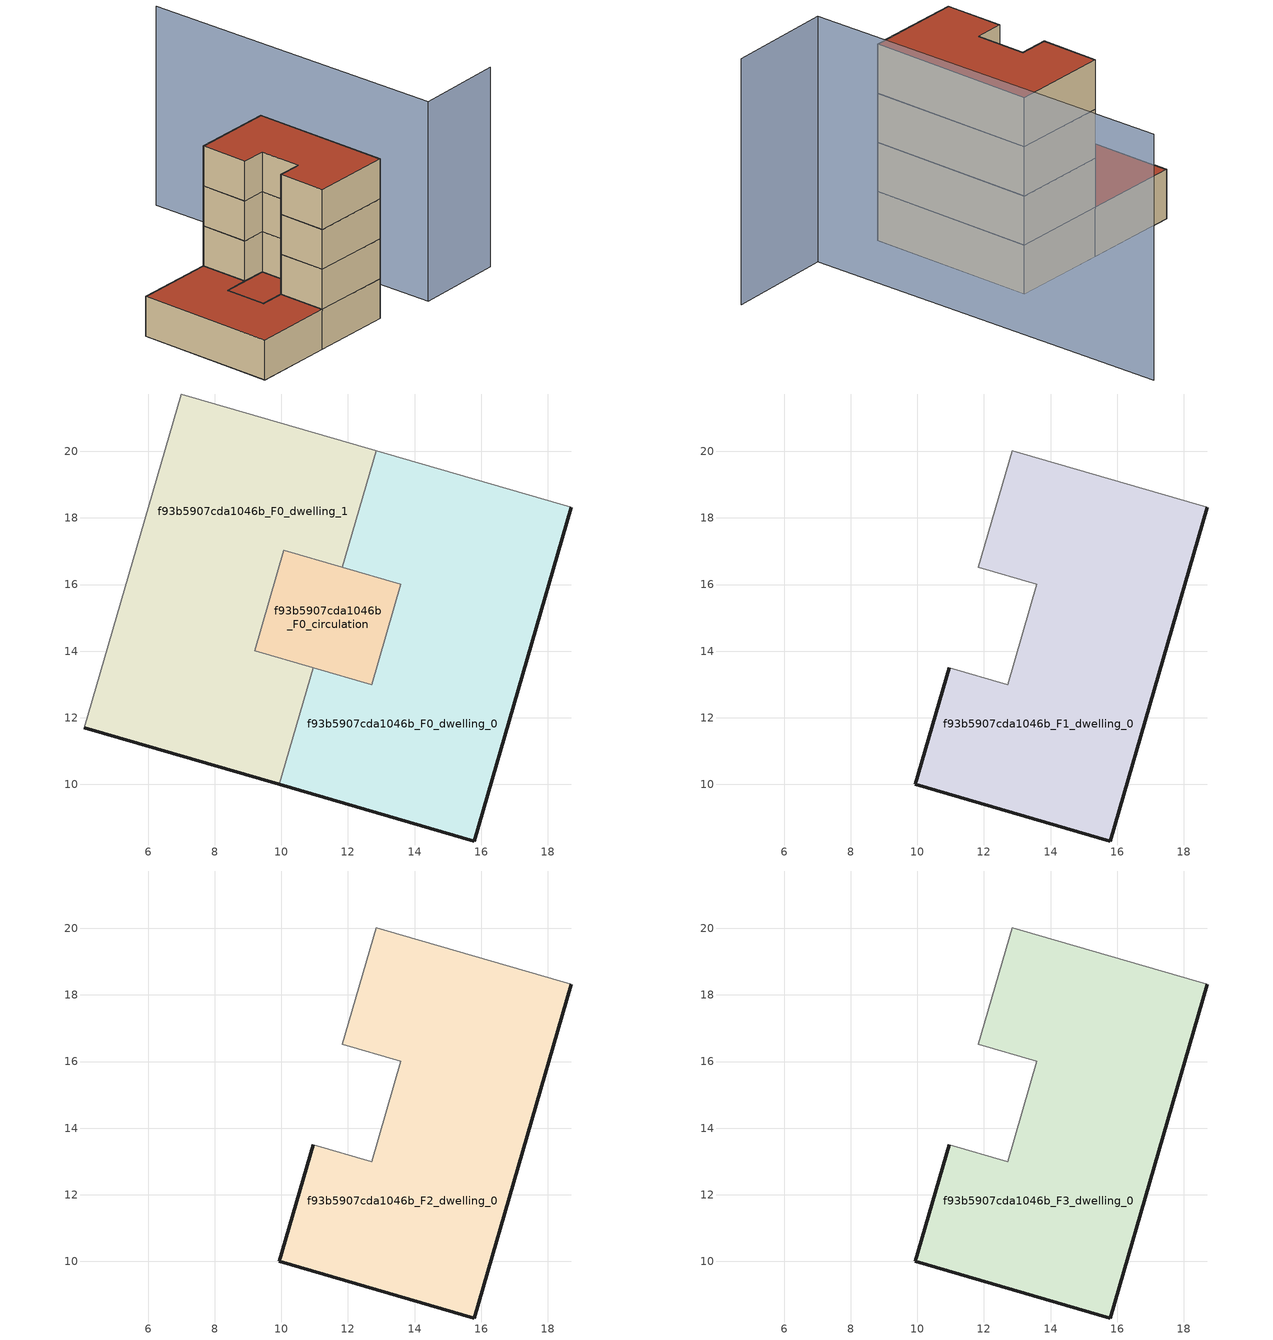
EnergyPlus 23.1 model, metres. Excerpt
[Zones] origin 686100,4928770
f93b5907cda1046b_F0_dwelling_0
 floor ground (EU_floor_Construction): 15.79,8.3 18.7,18.33 12.85,20.03 11.83,16.51 13.58,16 12.71,13 10.96,13.51 9.94,10 z0
 wall outside (EU_wall_Construction): 18.7,18.33 15.79,8.3 9.94,10 z0:3
 wall adiabatic (EU_wall_Construction): 10.96,13.51 12.71,13 / 13.58,16 11.83,16.51 12.85,20.03 18.7,18.33 z0:3
 wall to f93b5907cda1046b_F0_circulation (EU_wall_Construction): 12.71,13 13.58,16 z0:3
 wall to f93b5907cda1046b_F0_dwelling_1 (EU_wall_Construction): 9.94,10 10.96,13.51 z0:3
f93b5907cda1046b_F0_dwelling_1
 floor ground (EU_floor_Construction): 9.94,10 10.96,13.51 9.2,14.02 10.07,17.03 11.83,16.51 12.85,20.03 7,21.72 4.09,11.7 z0
 wall outside (EU_wall_Construction): 9.94,10 4.09,11.7 z0:3
 wall adiabatic (EU_wall_Construction): 9.2,14.02 10.96,13.51 / 4.09,11.7 7,21.72 12.85,20.03 11.83,16.51 10.07,17.03 z0:3
 wall to f93b5907cda1046b_F0_circulation (EU_wall_Construction): 10.07,17.03 9.2,14.02 z0:3
 roof outside (EU_roof_Construction): 12.85,20.03 11.83,16.51 10.07,17.03 9.2,14.02 10.96,13.51 9.94,10 4.09,11.7 7,21.72 z3
f93b5907cda1046b_F0_circulation
 floor ground (EU_floor_Construction): 12.71,13 13.58,16 10.07,17.03 9.2,14.02 z0
 wall adiabatic (EU_wall_Construction): 12.71,13 9.2,14.02 / 10.07,17.03 13.58,16 z0:3
 roof outside (EU_roof_Construction): 13.58,16 12.71,13 9.2,14.02 10.07,17.03 z3
f93b5907cda1046b_F1_dwelling_0
 floor to f93b5907cda1046b_F0_dwelling_0 (EU_floor_Construction): 15.79,8.3 18.7,18.33 12.85,20.03 11.83,16.51 13.58,16 12.71,13 10.96,13.51 9.94,10 z3
 wall outside (EU_wall_Construction): 18.7,18.33 15.79,8.3 9.94,10 10.96,13.51 z3:6
 wall adiabatic (EU_wall_Construction): 10.96,13.51 12.71,13 13.58,16 11.83,16.51 12.85,20.03 18.7,18.33 z3:6
f93b5907cda1046b_F2_dwelling_0
 floor to f93b5907cda1046b_F1_dwelling_0 (EU_floor_Construction): 15.79,8.3 18.7,18.33 12.85,20.03 11.83,16.51 13.58,16 12.71,13 10.96,13.51 9.94,10 z6
 wall outside (EU_wall_Construction): 18.7,18.33 15.79,8.3 9.94,10 10.96,13.51 z6:9
 wall adiabatic (EU_wall_Construction): 10.96,13.51 12.71,13 13.58,16 11.83,16.51 12.85,20.03 18.7,18.33 z6:9
f93b5907cda1046b_F3_dwelling_0
 floor to f93b5907cda1046b_F2_dwelling_0 (EU_floor_Construction): 15.79,8.3 18.7,18.33 12.85,20.03 11.83,16.51 13.58,16 12.71,13 10.96,13.51 9.94,10 z9
 wall outside (EU_wall_Construction): 18.7,18.33 15.79,8.3 9.94,10 10.96,13.51 z9:12
 wall adiabatic (EU_wall_Construction): 10.96,13.51 12.71,13 13.58,16 11.83,16.51 12.85,20.03 18.7,18.33 z9:12
 roof outside (EU_roof_Construction): 18.7,18.33 15.79,8.3 9.94,10 10.96,13.51 12.71,13 13.58,16 11.83,16.51 12.85,20.03 z12
shading: 25.99,4.62 19.5,6.36 / 19.5,6.36 25.6,29.01 z0:15
[Building]
EU S2 Campaign: North Axis=0; Terrain=City; Solar Distribution=FullExterior
[Site:Location]
Bologna: Latitude=44.5; Longitude=11.25; Time Zone=1; Elevation=37
[SizingPeriod:WeatherFileDays]
AnnualSizingPeriod: Begin Month=1; Begin Day of Month=1; End Month=12; End Day of Month=31; Day of Week for Start Day=Monday; Use Weather File Daylight Saving Period=No; Use Weather File Rain and Snow Indicators=No
[MATERIAL]
EU_InternalMass_Material: Roughness=MediumRough; Thickness=0.1; Conductivity=1; Density=1800; Specific Heat=900; Thermal Absorptance=0.9; Solar Absorptance=0.7; Visible Absorptance=0.7
[MATERIAL:NOMASS] Roughness=MediumRough; Thermal Absorptance=0.9; Solar Absorptance=0.7; Visible Absorptance=0.7
Name | Thermal Resistance
EU_wall_NoMass | 0.937881
EU_roof_NoMass | 0.548572
EU_floor_NoMass | 0.71348
[CONSTRUCTION]
EU_wall_Construction: EU_wall_NoMass
EU_roof_Construction: EU_roof_NoMass
EU_floor_Construction: EU_floor_NoMass
EU_InternalMass_Construction: EU_InternalMass_Material
[ZONE] Type=1; Multiplier=1; Ceiling Height=autocalculate; Floor Area=autocalculate; Part of Total Floor Area=Yes
Name | Volume
f93b5907cda1046b_F0_dwelling_0 | 173.675
f93b5907cda1046b_F1_dwelling_0; f93b5907cda1046b_F2_dwelling_0; f93b5907cda1046b_F3_dwelling_0 | 173.674
f93b5907cda1046b_F0_dwelling_1 | 173.698
f93b5907cda1046b_F0_circulation | 34.3557
[INTERNALMASS] Construction=EU_InternalMass_Construction
Name | Zone or ZoneList | Surface Area
f93b5907cda1046b_F0_dwelling_0_EU_InternalMass | f93b5907cda1046b_F0_dwelling_0 | 57.8952
f93b5907cda1046b_F0_dwelling_1_EU_InternalMass | f93b5907cda1046b_F0_dwelling_1 | 57.8952
f93b5907cda1046b_F1_dwelling_0_EU_InternalMass | f93b5907cda1046b_F1_dwelling_0 | 127.242
f93b5907cda1046b_F2_dwelling_0_EU_InternalMass | f93b5907cda1046b_F2_dwelling_0 | 127.242
f93b5907cda1046b_F3_dwelling_0_EU_InternalMass | f93b5907cda1046b_F3_dwelling_0 | 127.242
[OTHEREQUIPMENT] Fuel Type=Electricity; Design Level Calculation Method=Watts/Area; Power per Zone Floor Area=1; Fraction Latent=0; Fraction Radiant=0; Fraction Lost=0; Carbon Dioxide Generation Rate=0; EndUse Subcategory=EU_Step8_InternalGains
Name | Zone or ZoneList or Space or SpaceList | Schedule
EU_Step8_InternalGain_f93b5907cda1046b_F0_dwelling_0_f000 | f93b5907cda1046b_F0_dwelling_0 | EU_Step8_GainSchedule_f93b5907cda1046b_F0_dwelling_0_f000
EU_Step8_InternalGain_f93b5907cda1046b_F0_dwelling_1_f000 | f93b5907cda1046b_F0_dwelling_1 | EU_Step8_GainSchedule_f93b5907cda1046b_F0_dwelling_1_f000
EU_Step8_InternalGain_f93b5907cda1046b_F1_dwelling_0_f000 | f93b5907cda1046b_F1_dwelling_0 | EU_Step8_GainSchedule_f93b5907cda1046b_F1_dwelling_0_f000
EU_Step8_InternalGain_f93b5907cda1046b_F2_dwelling_0_f000 | f93b5907cda1046b_F2_dwelling_0 | EU_Step8_GainSchedule_f93b5907cda1046b_F2_dwelling_0_f000
EU_Step8_InternalGain_f93b5907cda1046b_F3_dwelling_0_f000 | f93b5907cda1046b_F3_dwelling_0 | EU_Step8_GainSchedule_f93b5907cda1046b_F3_dwelling_0_f000
[ZONEINFILTRATION:DESIGNFLOWRATE]
EU_Circulation_Infiltration_f93b5907cda1046b_F0_circulation: Zone or ZoneList or Space or SpaceList=f93b5907cda1046b_F0_circulation; Schedule=EU_AlwaysOn; Design Flow Rate Calculation Method=Flow/Area; Flow Rate per Floor Area=0.0005; Constant Term Coefficient=1; Temperature Term Coefficient=0; Velocity Term Coefficient=0; Velocity Squared Term Coefficient=0
[ZONEVENTILATION:DESIGNFLOWRATE] Schedule=EU_AlwaysOn; Design Flow Rate Calculation Method=AirChanges/Hour; Air Changes per Hour=0.687892; Ventilation Type=Natural; Fan Pressure Rise=0; Fan Total Efficiency=1; Constant Term Coefficient=1; Temperature Term Coefficient=0; Velocity Term Coefficient=0; Velocity Squared Term Coefficient=0; Minimum Indoor Temperature=-100; Maximum Indoor Temperature=100; Delta Temperature=-100; Minimum Outdoor Temperature=-100; Maximum Outdoor Temperature=100; Maximum Wind Speed=40
Name | Zone or ZoneList or Space or SpaceList
EU_ConstantAir_f93b5907cda1046b_F0_dwelling_0 | f93b5907cda1046b_F0_dwelling_0
EU_ConstantAir_f93b5907cda1046b_F0_dwelling_1 | f93b5907cda1046b_F0_dwelling_1
EU_ConstantAir_f93b5907cda1046b_F1_dwelling_0 | f93b5907cda1046b_F1_dwelling_0
EU_ConstantAir_f93b5907cda1046b_F2_dwelling_0 | f93b5907cda1046b_F2_dwelling_0
EU_ConstantAir_f93b5907cda1046b_F3_dwelling_0 | f93b5907cda1046b_F3_dwelling_0
[HVACTEMPLATE:THERMOSTAT] Constant Heating Setpoint=20; Constant Cooling Setpoint=50
EU_HeatOnly_f93b5907cda1046b_F0_dwelling_0; EU_HeatOnly_f93b5907cda1046b_F0_dwelling_1; EU_HeatOnly_f93b5907cda1046b_F1_dwelling_0; EU_HeatOnly_f93b5907cda1046b_F2_dwelling_0; EU_HeatOnly_f93b5907cda1046b_F3_dwelling_0
[HVACTEMPLATE:ZONE:IDEALLOADSAIRSYSTEM] System Availability Schedule=EU_AlwaysOn; Maximum Heating Supply Air Temperature=50; Minimum Cooling Supply Air Temperature=13; Maximum Heating Supply Air Humidity Ratio=0.0156; Minimum Cooling Supply Air Humidity Ratio=0.0077; Heating Limit=NoLimit; Cooling Limit=NoLimit; Heating Availability Schedule=EU_AlwaysOn; Cooling Availability Schedule=EU_CoolingOff; Dehumidification Control Type=ConstantSensibleHeatRatio; Cooling Sensible Heat Ratio=0.7; Dehumidification Setpoint=60; Humidification Control Type=None; Humidification Setpoint=30; Outdoor Air Method=None; Outdoor Air Flow Rate per Person=0.00944; Outdoor Air Flow Rate per Zone Floor Area=0; Outdoor Air Flow Rate per Zone=0; Demand Controlled Ventilation Type=None; Outdoor Air Economizer Type=NoEconomizer; Heat Recovery Type=None; Sensible Heat Recovery Effectiveness=0.7; Latent Heat Recovery Effectiveness=0.65
Name | Template Thermostat
f93b5907cda1046b_F0_dwelling_0 | EU_HeatOnly_f93b5907cda1046b_F0_dwelling_0
f93b5907cda1046b_F0_dwelling_1 | EU_HeatOnly_f93b5907cda1046b_F0_dwelling_1
f93b5907cda1046b_F1_dwelling_0 | EU_HeatOnly_f93b5907cda1046b_F1_dwelling_0
f93b5907cda1046b_F2_dwelling_0 | EU_HeatOnly_f93b5907cda1046b_F2_dwelling_0
f93b5907cda1046b_F3_dwelling_0 | EU_HeatOnly_f93b5907cda1046b_F3_dwelling_0
[SIZING:ZONE] Zone Cooling Design Supply Air Temperature Input Method=SupplyAirTemperature; Zone Cooling Design Supply Air Temperature=13; Zone Heating Design Supply Air Temperature Input Method=SupplyAirTemperature; Zone Heating Design Supply Air Temperature=50; Zone Cooling Design Supply Air Humidity Ratio=0.008; Zone Heating Design Supply Air Humidity Ratio=0.008; Cooling Design Air Flow Method=DesignDay; Cooling Design Air Flow Rate=0; Cooling Minimum Air Flow per Zone Floor Area=0.000762; Cooling Minimum Air Flow=0; Cooling Minimum Air Flow Fraction=0.2; Heating Design Air Flow Method=DesignDay; Heating Design Air Flow Rate=0; Heating Maximum Air Flow per Zone Floor Area=0.002032; Heating Maximum Air Flow=0.141576; Heating Maximum Air Flow Fraction=0.3; Account for Dedicated Outdoor Air System=No; Dedicated Outdoor Air System Control Strategy=NeutralSupplyAir; Dedicated Outdoor Air Low Setpoint Temperature for Design=autosize; Dedicated Outdoor Air High Setpoint Temperature for Design=autosize; Zone Load Sizing Method=Sensible Load Only No Latent Load; Zone Latent Cooling Design Supply Air Humidity Ratio Input Method=HumidityRatioDifference; Zone Cooling Design Supply Air Humidity Ratio Difference=0.005; Zone Latent Heating Design Supply Air Humidity Ratio Input Method=HumidityRatioDifference; Zone Humidification Design Supply Air Humidity Ratio Difference=0.005
f93b5907cda1046b_F0_dwelling_0; f93b5907cda1046b_F0_dwelling_1; f93b5907cda1046b_F1_dwelling_0; f93b5907cda1046b_F2_dwelling_0; f93b5907cda1046b_F3_dwelling_0
[SCHEDULE:CONSTANT]
Name | Hourly Value
EU_AlwaysOn | 1
EU_CoolingOff | 0
[SCHEDULE:FILE] Column Number=1; Rows to Skip at Top=0; Number of Hours of Data=8760; Column Separator=Comma; Interpolate to Timestep=No; Minutes per Item=60; Adjust Schedule for Daylight Savings=Yes
Name | File
EU_Step8_GainSchedule_f93b5907cda1046b_F0_dwelling_0_f000 | ../../schedules/f93b5907cda1046b/f93b5907cda1046b_F0_dwelling_0_f000_gain.csv
EU_Step8_GainSchedule_f93b5907cda1046b_F0_dwelling_1_f000 | ../../schedules/f93b5907cda1046b/f93b5907cda1046b_F0_dwelling_1_f000_gain.csv
EU_Step8_GainSchedule_f93b5907cda1046b_F1_dwelling_0_f000 | ../../schedules/f93b5907cda1046b/f93b5907cda1046b_F1_dwelling_0_f000_gain.csv
EU_Step8_GainSchedule_f93b5907cda1046b_F2_dwelling_0_f000 | ../../schedules/f93b5907cda1046b/f93b5907cda1046b_F2_dwelling_0_f000_gain.csv
EU_Step8_GainSchedule_f93b5907cda1046b_F3_dwelling_0_f000 | ../../schedules/f93b5907cda1046b/f93b5907cda1046b_F3_dwelling_0_f000_gain.csv
